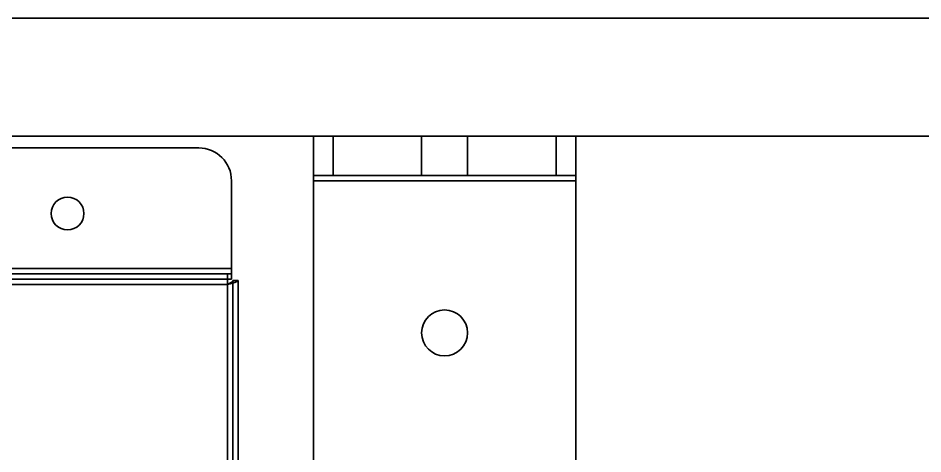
# Model space of a CAD drawing. Header units: millimetres. Extents: x -431 to 3717, y -325 to 2729.
# Drawn here: x 1297 to 1435, y 551.5 to 618 of the extents above; entities that cross this region are included whole.
import ezdxf

# ---------------------------------------------------------------- set-up
doc = ezdxf.new("R2010")
doc.units = ezdxf.units.MM

msp = doc.modelspace()

# ---------------------------------------------------------------- linework, layer by layer
at = {"color": 7, "linetype": 'Continuous', "lineweight": 35}
for p, q in [((1450.02, 618), (50.02, 618)), ((50.02, 618), (1450.02, 618)), ((1475.02, 600), (25.02, 600)), ((1475.02, 600), (25.02, 600)), ((50.02, 600), (1450.02, 600)), ((1450.02, 600), (50.02, 600)), ((1345.02, 600), (1342.02, 600)), ((1342.02, 600), (1342.02, 593.2)), ((1382.02, 600), (1342.02, 600)), ((1342.02, 600), (1342.02, 594)), ((1342.02, 594), (1342.02, 600)), ((1345.02, 594), (1345.02, 600)), ((1379.02, 600), (1345.02, 600)), ((1358.52, 600), (1358.52, 594)), ((1358.52, 600), (1358.52, 594)), ((1358.52, 600), (1358.52, 594)), ((1358.52, 600), (1365.52, 600)), ((1358.52, 600), (1365.52, 600)), ((1358.52, 600), (1365.52, 600)), ((1365.52, 594), (1365.52, 600)), ((1365.52, 594), (1365.52, 600)), ((1365.52, 594), (1365.52, 600)), ((1379.02, 600), (1379.02, 594)), ((1382.02, 600), (1379.02, 600)), ((1382.02, 600), (1382.02, 593.2)), ((1382.02, 594), (1382.02, 600)), ((1382.02, 600), (1382.02, 594)), ((811.52, 598.2), (1324.52, 598.2)), ((811.52, 598.2), (1324.52, 598.2)), ((1342.02, 594), (1342.02, 593.2)), ((1342.02, 594), (1345.02, 594)), ((1382.02, 594), (1342.02, 594)), ((1379.02, 594), (1345.02, 594)), ((1365.52, 594), (1358.52, 594)), ((1365.52, 594), (1358.52, 594)), ((1365.52, 594), (1358.52, 594)), ((1379.02, 594), (1382.02, 594)), ((1382.02, 594), (1382.02, 593.2)), ((1329.52, 593.2), (1329.52, 579.8)), ((1329.52, 593.2), (1329.52, 579.8)), ((1342.02, 593.2), (1342.02, 478)), ((1342.02, 593.2), (1342.02, 478)), ((1382.02, 593.2), (1342.02, 593.2)), ((1382.02, 593.2), (1342.02, 593.2)), ((1382.02, 593.2), (1382.02, 478)), ((1382.02, 593.2), (1382.02, 478)), ((806.52, 579.8), (1329.52, 579.8)), ((806.52, 579.8), (1329.52, 579.8)), ((1329.52, 579.8), (1329.52, 579)), ((1329.52, 579.8), (1329.52, 578.2)), ((806.52, 579), (1329.52, 579)), ((807.12, 579), (1328.92, 579)), ((1328.92, 578.2), (1328.92, 579)), ((1328.92, 577.4), (1328.92, 579)), ((1328.92, 579), (1329.52, 579)), ((1329.52, 579), (1329.52, 578.2)), ((1329.52, 578.2), (1329.52, 579)), ((806.52, 578.2), (1329.52, 578.2)), ((807.12, 578.2), (1328.92, 578.2)), ((807.12, 577.4), (1328.92, 577.4)), ((807.12, 577.4), (1328.92, 577.4)), ((1328.92, 578.2), (1329.52, 578.2)), ((1328.92, 577.4), (1328.92, 578.2)), ((1328.92, 405.6), (1328.92, 577.4)), ((1328.92, 405.6), (1328.92, 577.4)), ((1330.52, 578), (1329.72, 578)), ((1329.72, 405), (1329.72, 578)), ((1330.52, 578), (1329.72, 578)), ((1329.72, 578), (1329.72, 405)), ((1330.52, 578), (1330.52, 405)), ((1330.52, 405), (1330.52, 578))]:
    msp.add_line(p, q, dxfattribs=at)
for centre, radius in [((1304.52, 588.2), 2.5), ((1304.52, 588.2), 2.5), ((1362.02, 570), 3.5), ((1362.02, 570), 3.5)]:
    msp.add_circle(centre, radius, dxfattribs=at)
msp.add_arc((1324.52, 593.2), 5, 0, 90, dxfattribs=at)
msp.add_arc((1324.52, 593.2), 5, 0, 90, dxfattribs=at)
msp.add_open_spline([(1328.92, 577.4), (1329.01, 577.42), (1329.19, 577.47), (1329.46, 577.53), (1329.71, 577.6), (1329.94, 577.66), (1330.14, 577.73), (1330.3, 577.8), (1330.42, 577.86), (1330.5, 577.93), (1330.51, 577.98), (1330.52, 578)], degree=3, knots=[0, 0, 0, 0, 0.108839, 0.220834, 0.329684, 0.441689, 0.550539, 0.662544, 0.771394, 0.883399, 1, 1, 1, 1], dxfattribs=at)
msp.add_open_spline([(1328.92, 577.4), (1328.97, 577.42), (1329.07, 577.47), (1329.22, 577.55), (1329.36, 577.62), (1329.48, 577.7), (1329.58, 577.77), (1329.66, 577.85), (1329.71, 577.92), (1329.71, 577.97), (1329.72, 578)], degree=3, dxfattribs=at)

doc.saveas('drawing.dxf')
